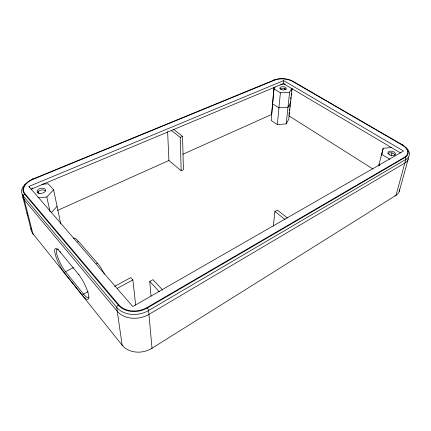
<?xml version="1.0" encoding="UTF-8"?>
<svg xmlns="http://www.w3.org/2000/svg" width="431" height="431" viewBox="0 0 431 431"><rect width="100%" height="100%" fill="white"/><g stroke="black" fill="none" stroke-linecap="round" stroke-linejoin="round"><path stroke-width="0.65" d="M274.024 87.24L271.627 114.495L182.787 154.287M275.097 87.062L273.954 88.888L271.169 120.502L277.332 124.537L286.195 123.912L288.727 119.274L292.132 88.393M277.332 124.537L280.392 92.794L273.954 88.888M30.93 189.279L283.35 83.603L283.646 80.624L403.535 151.017L132.791 306.554L28.888 186.451L283.646 80.624M284.767 89.61L284.902 88.28M273.34 226.151L274.881 211.481L277.338 210.107L287.418 217.951M286.195 123.912L289.61 92.212L291.733 88.56M289.007 114.479L289.228 112.486M289.449 110.487L289.594 109.162M289.815 107.163L290.036 105.169M290.252 103.176L290.472 101.183M290.693 99.184L290.909 97.191M291.13 95.197L291.351 93.204M291.572 91.21L291.787 89.212M378.704 165.569L383.218 148.242L391.504 147.591M378.973 165.951L379.436 164.012L378.897 165.811M381.554 155.182L383.218 148.242M391.197 155.941L392.011 152.73M399.251 191.434L408.162 159.255M290.559 102.659L287.994 107.211L278.943 107.82L272.634 103.844M51.348 212.655L57.064 206.352M37.906 197.743L46.801 196.999L53.611 189.791L48.148 183.768L41.845 184.274M31.102 189.683L32.815 187.954M33.052 178.951A17.741 10.549 -11.1 0 0 24.599 194.176L118.272 305.137A20.807 15.818 -9.8 0 0 147.359 307.982L404.93 157.514A15.866 8.717 11.6 0 0 402.177 144.697L292.951 81.297A13.339 6.729 4.6 0 0 274.358 79.95L33.052 178.951A1.627 0.404 65.3 0 0 32.578 179.086M150.995 296.119L149.756 281.459L152.957 279.671L162.589 289.966M117.2 288.441L132.856 279.854L130.792 277.569L114.587 286.405M88.139 291.62L83.533 294.098A1.293 0.765 -38.6 0 0 82.585 295.499L64.575 273.001A15.532 3.674 63.4 0 1 55.023 253.428A15.532 3.674 63.4 0 1 59.909 251.666A1.282 0.835 -37.1 0 0 60.577 252.14M96.302 263.621L97.352 263.082A17.531 4.843 62.7 0 1 104.383 274.1M73.539 267.554L65.485 271.638A1.245 0.781 -37.3 0 0 64.575 273.001M77.451 241.856L78.48 241.36L97.352 263.082M167.621 131.622L168.92 160.499L181.176 170.757L183.423 169.717L182.566 136.363L173.736 129.494M57.49 210.414L168.92 160.499M171.403 130.474L180.212 137.37L182.566 136.363M280.392 92.794L289.61 92.212M280.694 84.244L285.187 83.964M283.35 83.603L400.555 152.946M381.435 154.158L390.039 159.384M288.862 115.81L372.971 169.006M274.881 211.481L285.042 219.438M149.756 281.459L159.368 291.819M59.909 251.666L78.372 274.138A16.125 3.96 62.8 0 1 88.5 294.712A16.125 3.96 62.8 0 1 82.585 295.499M22.746 196.908L27.503 215.22M26.932 213.006L31.312 230.563M29.146 186.343L29.416 187.458M38.262 191.445L38.709 193.374M46.801 196.999L50.044 211.707M53.611 189.791L60.739 223.942M132.856 279.854L135.684 305.202M180.212 137.37L181.176 170.757M408.432 157.293A17.294 9.606 11.8 0 1 404.833 163.037L148.948 314.371A22.627 17.348 -10.1 0 1 117.264 311.252L24.303 199.871A19.32 11.599 -11.3 0 1 22.541 194.591M37.519 193.002A4.262 2.559 -11.3 0 1 40.826 190.13A4.262 2.559 -11.3 0 1 45.497 190.933M73.308 238.154A16.895 4.504 63.4 0 1 78.48 241.36M57.544 249.053A14.304 3.41 63.4 0 0 57.743 257.264A14.304 3.41 63.4 0 0 65.485 271.638L83.533 294.098A14.848 3.674 62.8 0 0 89.039 296.948M58.18 249.237A14.304 3.41 63.4 0 1 58.546 249.436M280.048 89.007A3.211 1.638 4.6 0 1 283.194 88.258A3.211 1.638 4.6 0 1 286.017 89.6M387.852 153.668A3.814 2.117 11.8 0 1 391.66 152.908A3.814 2.117 11.8 0 1 394.985 155.058M292.951 81.297A1.298 0.749 -59.6 0 1 293.737 82.035M402.177 144.697A1.498 0.62 -56.7 0 1 402.78 145.371M406.072 147.741A17.375 9.574 11.7 0 1 405.819 159.443L395.997 195.308L152.019 348.248A1.918 0.555 60.4 0 1 151.448 348.496M404.93 157.514A1.519 1.121 55.8 0 1 405.819 159.443L148.598 310.541A22.773 17.353 -9.9 0 1 116.709 307.411L23.344 196.105A19.422 11.578 -11.1 0 1 23.56 185.95M147.359 307.982A2.031 0.636 61.1 0 1 148.598 310.541L152.019 348.248A21.378 17.251 -12.4 0 1 122.145 345.199L32.837 233.57A18.404 11.777 -12.7 0 1 31.08 228.214M118.272 305.137A2.085 1.158 -40.9 0 0 116.709 307.411L122.145 345.199A1.966 1.007 -40.9 0 0 123.018 345.7M24.519 184.786A19.422 11.578 -11.1 0 1 25.246 184.037M24.599 194.176A1.724 1.266 -33.8 0 0 23.344 196.105L32.837 233.57A1.643 1.126 -34.6 0 0 33.602 234.2M273.432 80.365A1.282 0.792 69.4 0 1 274.358 79.95M399.542 189.43A16.545 9.838 12.8 0 1 395.997 195.308A1.455 1.007 53.9 0 1 394.995 195.852M79.035 274.595A1.331 0.819 -38.4 0 1 78.372 274.138M404.52 157.272L146.982 307.556A20.133 15.311 -9.8 0 1 118.854 304.809L25.122 193.961A17.165 10.204 -11.1 0 1 33.289 179.226L274.649 80.123A12.908 6.508 4.6 0 1 292.644 81.427L401.87 144.875A15.354 8.437 11.6 0 1 404.52 157.272M39.523 193.379A4.272 2.554 -11.2 0 0 45.535 190.076A4.272 2.554 -11.2 0 0 38.935 188.988A4.272 2.554 -11.2 0 0 39.523 193.379M281.157 89.508A3.216 1.632 4.6 0 0 286.281 88.716A3.216 1.632 4.6 0 0 281.858 86.739A3.216 1.632 4.6 0 0 281.157 89.508M389.252 154.61A3.82 2.117 11.7 0 0 395.426 154.287A3.82 2.117 11.7 0 0 390.513 151.141A3.82 2.117 11.7 0 0 389.252 154.61"/></g></svg>
